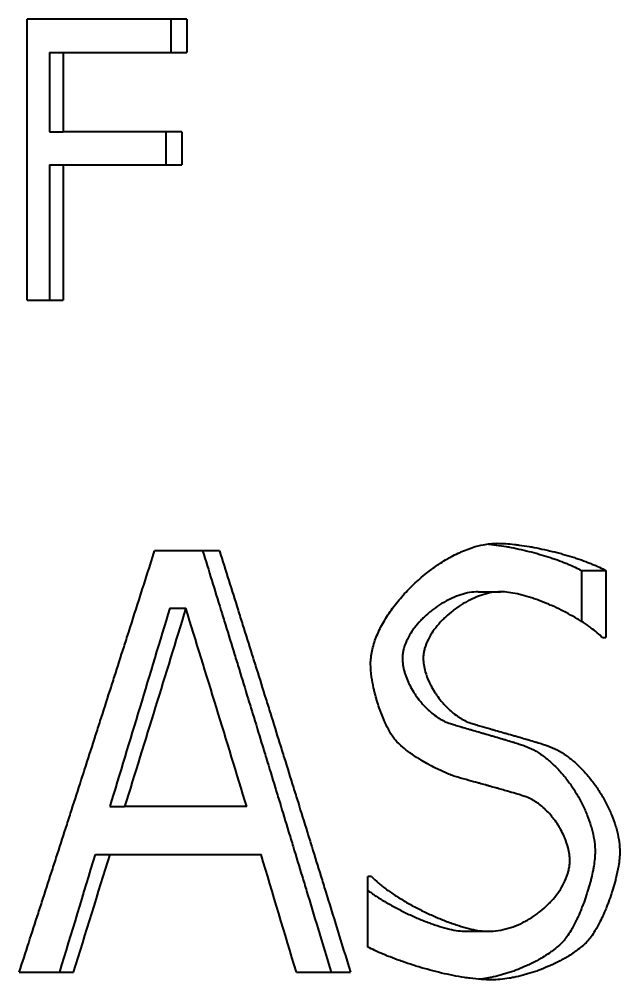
# Model space of a CAD drawing. Header units: millimetres. Extents: x 0 to 51860, y 0 to 5940.
# Drawn here: x 712.7 to 725.53, y 1716.95 to 1737.46 of the extents above; entities that cross this region are included whole.
import ezdxf

# ---------------------------------------------------------------- set-up
doc = ezdxf.new("R2010")
doc.units = ezdxf.units.MM
doc.header["$LTSCALE"] = 10
doc.layers.add('가시적인 것(ISO)', color=3, linetype='Continuous', lineweight=40)

msp = doc.modelspace()

# ---------------------------------------------------------------- linework, layer by layer
at = {"layer": '가시적인 것(ISO)'}
for p, q in [((716.2864, 1737.4635), (712.876, 1737.4635)), ((712.876, 1731.4635), (712.876, 1737.4635)), ((715.9422, 1737.4635), (715.9422, 1736.7536)), ((716.2864, 1737.4635), (716.2864, 1736.7536)), ((713.3491, 1736.7536), (713.3491, 1735.0616)), ((713.3491, 1736.7536), (713.6406, 1736.7536)), ((713.6406, 1736.7536), (713.6406, 1735.0616)), ((713.6406, 1736.7536), (716.2864, 1736.7536)), ((713.3491, 1735.0616), (713.6406, 1735.0616)), ((716.1767, 1735.0616), (713.6406, 1735.0616)), ((715.8347, 1735.0616), (715.8347, 1734.3517)), ((716.1767, 1735.0616), (716.1767, 1734.3517)), ((713.3491, 1734.3517), (713.3491, 1731.4635)), ((713.3491, 1734.3517), (713.6406, 1734.3517)), ((713.6406, 1734.3517), (713.6406, 1731.4635)), ((713.6406, 1734.3517), (716.1767, 1734.3517)), ((712.876, 1731.4635), (713.6406, 1731.4635)), ((716.9798, 1726.11), (715.5966, 1726.11)), ((724.7094, 1725.687), (724.7094, 1724.6051)), ((724.7094, 1725.687), (725.2316, 1725.687)), ((725.2316, 1725.687), (725.2316, 1724.2575)), ((722.5057, 1725.2348), (722.9831, 1725.2348)), ((715.919, 1724.8848), (716.2627, 1724.8848)), ((725.1569, 1724.2575), (725.2316, 1724.2575)), ((714.6373, 1720.6473), (714.955, 1720.6473)), ((717.564, 1720.6473), (714.955, 1720.6473)), ((714.3319, 1719.6262), (714.6434, 1719.6262)), ((714.6434, 1719.6262), (717.8686, 1719.6262)), ((720.1494, 1717.6497), (720.1494, 1719.1522)), ((720.2288, 1719.1522), (720.1494, 1719.1522)), ((722.2415, 1717.9852), (722.7135, 1717.9852)), ((712.7045, 1717.11), (713.8652, 1717.11)), ((718.6231, 1717.11), (719.7783, 1717.11))]:
    msp.add_line(p, q, dxfattribs=at)
for centre, major_axis, ratio, start_param, end_param in [((551.1512, 1718.3681), (-169.766, -508.3477), 0.2894628, 1.6647014, 1.6696283), ((554.092, 1718.3681), (-170.0564, -499.0879), 0.2889188, 1.666416, 1.6714334), ((516.2163, 1718.3681), (-174.8279, 497.4366), 0.3644437, 4.5824874, 4.5875048)]:
    msp.add_ellipse(centre, major_axis=major_axis, ratio=ratio, start_param=start_param, end_param=end_param, dxfattribs=at)
for points, knots in [([(720.209, 1723.6959), (720.209, 1723.7415), (720.2116, 1723.7878), (720.2169, 1723.8346), (720.2221, 1723.8814), (720.2299, 1723.9287), (720.2401, 1723.9764), (720.2605, 1724.0719), (720.2905, 1724.1689), (720.329, 1724.2665), (720.3483, 1724.3153), (720.3697, 1724.3642), (720.3931, 1724.4131), (720.4398, 1724.511), (720.4946, 1724.6088), (720.5561, 1724.7055), (720.5869, 1724.7539), (720.6193, 1724.802), (720.6534, 1724.8496), (720.7214, 1724.945), (720.7957, 1725.0387), (720.8752, 1725.1297), (720.9149, 1725.1752), (720.9559, 1725.22), (720.998, 1725.264), (721.0823, 1725.352), (721.1711, 1725.4368), (721.2633, 1725.5172), (721.3094, 1725.5574), (721.3564, 1725.5965), (721.4041, 1725.6344), (721.4756, 1725.6913), (721.5488, 1725.7454), (721.6231, 1725.7963), (721.6478, 1725.8133), (721.6727, 1725.8299), (721.6977, 1725.8461), (721.7477, 1725.8786), (721.7982, 1725.9096), (721.8489, 1725.939), (721.8743, 1725.9537), (721.8997, 1725.9679), (721.9253, 1725.9818), (721.9763, 1726.0095), (722.0275, 1726.0355), (722.0789, 1726.0597), (722.1045, 1726.0718), (722.1302, 1726.0834), (722.1559, 1726.0946), (722.2073, 1726.1169), (722.2588, 1726.1374), (722.3101, 1726.1558), (722.3358, 1726.165), (722.3614, 1726.1737), (722.387, 1726.1818), (722.4638, 1726.2063), (722.5402, 1726.2261), (722.6158, 1726.2407), (722.7166, 1726.2602), (722.8158, 1726.2705), (722.9126, 1726.2705)], [0, 0, 0, 0, 0.0416667, 0.0416667, 0.0416667, 0.0833333, 0.0833333, 0.0833333, 0.1666667, 0.1666667, 0.1666667, 0.2083333, 0.2083333, 0.2083333, 0.2916667, 0.2916667, 0.2916667, 0.3333333, 0.3333333, 0.3333333, 0.4166667, 0.4166667, 0.4166667, 0.4583333, 0.4583333, 0.4583333, 0.5416667, 0.5416667, 0.5416667, 0.5833333, 0.5833333, 0.5833333, 0.6458333, 0.6458333, 0.6458333, 0.6666667, 0.6666667, 0.6666667, 0.7083333, 0.7083333, 0.7083333, 0.7291667, 0.7291667, 0.7291667, 0.7708333, 0.7708333, 0.7708333, 0.7916667, 0.7916667, 0.7916667, 0.8333333, 0.8333333, 0.8333333, 0.8541667, 0.8541667, 0.8541667, 0.9166667, 0.9166667, 0.9166667, 1, 1, 1, 1]), ([(722.7105, 1726.2564), (722.7396, 1726.2536), (722.7692, 1726.2505), (722.8319, 1726.2432), (722.8652, 1726.239), (722.9662, 1726.2251), (723.0352, 1726.2143), (723.1404, 1726.1958), (723.1757, 1726.1893), (723.2821, 1726.1687), (723.3537, 1726.1537), (723.4612, 1726.1293), (723.4971, 1726.1209), (723.6043, 1726.0949), (723.6755, 1726.0765), (723.7809, 1726.0475), (723.8158, 1726.0376), (723.9194, 1726.0073), (723.9873, 1725.9863), (724.0861, 1725.9539), (724.1185, 1725.9429), (724.2142, 1725.9097), (724.2757, 1725.8869), (724.3636, 1725.8523), (724.3921, 1725.8407), (724.4754, 1725.8056), (724.5278, 1725.782), (724.6247, 1725.7345), (724.6693, 1725.7107), (724.7094, 1725.687)], [0.12844075, 0.12844075, 0.12844075, 0.12844075, 0.16666667, 0.16666667, 0.20833333, 0.20833333, 0.29166667, 0.29166667, 0.33333333, 0.33333333, 0.41666667, 0.41666667, 0.45833333, 0.45833333, 0.54166667, 0.54166667, 0.58333333, 0.58333333, 0.66666667, 0.66666667, 0.70833333, 0.70833333, 0.79166667, 0.79166667, 0.83333333, 0.83333333, 0.91666667, 0.91666667, 1, 1, 1, 1]), ([(722.9126, 1726.2705), (722.9682, 1726.2705), (723.0273, 1726.2684), (723.0892, 1726.2644), (723.1511, 1726.2605), (723.2158, 1726.2546), (723.2825, 1726.247), (723.3159, 1726.2432), (723.3499, 1726.239), (723.3842, 1726.2344), (723.4529, 1726.2251), (723.5234, 1726.2143), (723.5949, 1726.202), (723.6306, 1726.1958), (723.6667, 1726.1893), (723.7029, 1726.1824), (723.7752, 1726.1687), (723.8483, 1726.1537), (723.9214, 1726.1374), (723.958, 1726.1293), (723.9946, 1726.1209), (724.0311, 1726.1122), (724.104, 1726.0949), (724.1767, 1726.0765), (724.2483, 1726.0571), (724.2842, 1726.0475), (724.3198, 1726.0376), (724.355, 1726.0275), (724.4255, 1726.0073), (724.4947, 1725.9863), (724.5619, 1725.9647), (724.5955, 1725.9539), (724.6286, 1725.9429), (724.6612, 1725.9319), (724.7262, 1725.9097), (724.789, 1725.8869), (724.8488, 1725.8639), (724.8787, 1725.8523), (724.9078, 1725.8407), (724.9361, 1725.829), (724.9928, 1725.8056), (725.0462, 1725.782), (725.0956, 1725.7583), (725.1451, 1725.7345), (725.1906, 1725.7107), (725.2316, 1725.687)], [0, 0, 0, 0, 0.0833333, 0.0833333, 0.0833333, 0.1666667, 0.1666667, 0.1666667, 0.2083333, 0.2083333, 0.2083333, 0.2916667, 0.2916667, 0.2916667, 0.3333333, 0.3333333, 0.3333333, 0.4166667, 0.4166667, 0.4166667, 0.4583333, 0.4583333, 0.4583333, 0.5416667, 0.5416667, 0.5416667, 0.5833333, 0.5833333, 0.5833333, 0.6666667, 0.6666667, 0.6666667, 0.7083333, 0.7083333, 0.7083333, 0.7916667, 0.7916667, 0.7916667, 0.8333333, 0.8333333, 0.8333333, 0.9166667, 0.9166667, 0.9166667, 1, 1, 1, 1]), ([(712.7045, 1717.11), (712.7728, 1717.3206), (712.9093, 1717.7418), (713.0798, 1718.2682), (713.25, 1718.7947), (713.3861, 1719.2158), (713.556, 1719.7423), (713.6919, 1720.1634), (713.8615, 1720.6899), (713.997, 1721.111), (714.1663, 1721.6375), (714.3016, 1722.0586), (714.4706, 1722.5851), (714.6056, 1723.0062), (714.7742, 1723.5327), (714.9089, 1723.9538), (715.0939, 1724.5327), (715.3121, 1725.2163), (715.4963, 1725.7947), (715.5966, 1726.11)], [0, 0, 0, 0, 0.06666667, 0.13333333, 0.16666667, 0.23333333, 0.26666667, 0.33333333, 0.36666667, 0.43333333, 0.46666667, 0.53333333, 0.56666667, 0.63333333, 0.66666667, 0.73333333, 0.76666667, 0.84992169, 0.94976506, 0.94976506, 0.94976506, 0.94976506]), ([(716.6218, 1726.11), (716.6868, 1725.8995), (716.8166, 1725.4783), (716.9786, 1724.9519), (717.1404, 1724.4254), (717.2697, 1724.0043), (717.4311, 1723.4778), (717.5601, 1723.0567), (717.7211, 1722.5302), (717.8497, 1722.109), (718.0103, 1721.5826), (718.1386, 1721.1614), (718.2987, 1720.635), (718.4266, 1720.2138), (718.5864, 1719.6874), (718.7139, 1719.2662), (718.8891, 1718.6874), (719.0003, 1718.3191), (719.1748, 1717.7408), (719.2698, 1717.4254), (719.3646, 1717.11)], [0, 0, 0, 0, 0.06666667, 0.13333333, 0.16666667, 0.23333333, 0.26666667, 0.33333333, 0.36666667, 0.43333333, 0.46666667, 0.53333333, 0.56666667, 0.63333333, 0.66666667, 0.73333333, 0.76666667, 0.84992169, 0.84992169, 0.94976506, 0.94976506, 0.94976506, 0.94976506]), ([(716.9798, 1726.11), (717.0461, 1725.8995), (717.1785, 1725.4783), (717.3438, 1724.9519), (717.5089, 1724.4254), (717.6409, 1724.0043), (717.8055, 1723.4778), (717.9371, 1723.0567), (718.1014, 1722.5302), (718.2326, 1722.109), (718.3964, 1721.5826), (718.5273, 1721.1614), (718.6907, 1720.635), (718.8212, 1720.2138), (718.9842, 1719.6874), (719.1144, 1719.2662), (719.293, 1718.6874), (719.5037, 1718.0038), (719.6815, 1717.4254), (719.7783, 1717.11)], [0, 0, 0, 0, 0.06666667, 0.13333333, 0.16666667, 0.23333333, 0.26666667, 0.33333333, 0.36666667, 0.43333333, 0.46666667, 0.53333333, 0.56666667, 0.63333333, 0.66666667, 0.73333333, 0.76666667, 0.84992169, 0.94976506, 0.94976506, 0.94976506, 0.94976506]), ([(722.5057, 1725.2348), (722.4461, 1725.2348), (722.3851, 1725.2294), (722.3236, 1725.2191), (722.262, 1725.2088), (722.1998, 1725.1936), (722.1376, 1725.1741), (722.1065, 1725.1643), (722.0754, 1725.1535), (722.0443, 1725.1416), (721.9822, 1725.1179), (721.9204, 1725.09), (721.8595, 1725.0587), (721.829, 1725.043), (721.7988, 1725.0264), (721.7689, 1725.009), (721.709, 1724.9742), (721.6504, 1724.9362), (721.5936, 1724.8954), (721.5652, 1724.875), (721.5372, 1724.8539), (721.5098, 1724.8322), (721.455, 1724.7888), (721.4023, 1724.7429), (721.3525, 1724.6951), (721.3275, 1724.6712), (721.3033, 1724.6469), (721.2798, 1724.622), (721.2329, 1724.5724), (721.1891, 1724.5212), (721.149, 1724.4688), (721.129, 1724.4426), (721.1099, 1724.4161), (721.0918, 1724.3894), (721.0556, 1724.336), (721.0235, 1724.2817), (720.9961, 1724.2271), (720.9824, 1724.1998), (720.9698, 1724.1724), (720.9585, 1724.1451), (720.9416, 1724.104), (720.9275, 1724.0628), (720.9165, 1724.0219), (720.9128, 1724.0083), (720.9095, 1723.9947), (720.9065, 1723.9811), (720.9005, 1723.9539), (720.896, 1723.9268), (720.8929, 1723.8999), (720.8899, 1723.8731), (720.8883, 1723.8464), (720.8883, 1723.8199)], [0, 0, 0, 0, 0.0833333, 0.0833333, 0.0833333, 0.1666667, 0.1666667, 0.1666667, 0.2083333, 0.2083333, 0.2083333, 0.2916667, 0.2916667, 0.2916667, 0.3333333, 0.3333333, 0.3333333, 0.4166667, 0.4166667, 0.4166667, 0.4583333, 0.4583333, 0.4583333, 0.5416667, 0.5416667, 0.5416667, 0.5833333, 0.5833333, 0.5833333, 0.6666667, 0.6666667, 0.6666667, 0.7083333, 0.7083333, 0.7083333, 0.7916667, 0.7916667, 0.7916667, 0.8333333, 0.8333333, 0.8333333, 0.8958333, 0.8958333, 0.8958333, 0.9166667, 0.9166667, 0.9166667, 0.9583333, 0.9583333, 0.9583333, 1, 1, 1, 1]), ([(722.9831, 1725.2348), (722.9222, 1725.2348), (722.8601, 1725.2294), (722.7973, 1725.2191), (722.7345, 1725.2088), (722.671, 1725.1936), (722.6075, 1725.1741), (722.5758, 1725.1643), (722.544, 1725.1535), (722.5124, 1725.1416), (722.449, 1725.1179), (722.3859, 1725.09), (722.3238, 1725.0587), (722.2927, 1725.043), (722.2619, 1725.0264), (722.2313, 1725.009), (722.1702, 1724.9742), (722.1104, 1724.9362), (722.0524, 1724.8954), (722.0235, 1724.875), (721.995, 1724.8539), (721.967, 1724.8322), (721.9111, 1724.7888), (721.8573, 1724.7429), (721.8065, 1724.6951), (721.781, 1724.6712), (721.7563, 1724.6469), (721.7324, 1724.622), (721.6845, 1724.5724), (721.6398, 1724.5212), (721.5989, 1724.4688), (721.5784, 1724.4426), (721.5589, 1724.4161), (721.5405, 1724.3894), (721.5036, 1724.336), (721.4708, 1724.2817), (721.4428, 1724.2271), (721.4078, 1724.1589), (721.3804, 1724.0901), (721.3616, 1724.0219), (721.3579, 1724.0083), (721.3545, 1723.9947), (721.3514, 1723.9811), (721.3453, 1723.9539), (721.3407, 1723.9268), (721.3376, 1723.8999), (721.3345, 1723.8731), (721.3329, 1723.8464), (721.3329, 1723.8199)], [0, 0, 0, 0, 0.0833333, 0.0833333, 0.0833333, 0.1666667, 0.1666667, 0.1666667, 0.2083333, 0.2083333, 0.2083333, 0.2916667, 0.2916667, 0.2916667, 0.3333333, 0.3333333, 0.3333333, 0.4166667, 0.4166667, 0.4166667, 0.4583333, 0.4583333, 0.4583333, 0.5416667, 0.5416667, 0.5416667, 0.5833333, 0.5833333, 0.5833333, 0.6666667, 0.6666667, 0.6666667, 0.7083333, 0.7083333, 0.7083333, 0.7916667, 0.7916667, 0.7916667, 0.8958333, 0.8958333, 0.8958333, 0.9166667, 0.9166667, 0.9166667, 0.9583333, 0.9583333, 0.9583333, 1, 1, 1, 1]), ([(725.1569, 1724.2575), (725.1263, 1724.2903), (725.0902, 1724.3245), (725.0495, 1724.3595), (725.0087, 1724.3945), (724.9633, 1724.4304), (724.9139, 1724.4667), (724.8892, 1724.4848), (724.8635, 1724.5031), (724.8369, 1724.5214), (724.7837, 1724.558), (724.7269, 1724.5948), (724.6672, 1724.6314), (724.6374, 1724.6496), (724.6068, 1724.6678), (724.5756, 1724.6859), (724.5133, 1724.7221), (724.4484, 1724.7579), (724.3818, 1724.7927), (724.3484, 1724.8101), (724.3147, 1724.8272), (724.2806, 1724.8441), (724.2123, 1724.8779), (724.1427, 1724.9105), (724.0725, 1724.9416), (724.0373, 1724.9571), (724.0021, 1724.9722), (723.9667, 1724.9869), (723.896, 1725.0162), (723.825, 1725.0437), (723.7546, 1725.069), (723.7194, 1725.0816), (723.6842, 1725.0937), (723.6494, 1725.1051), (723.5796, 1725.128), (723.5107, 1725.1484), (723.4435, 1725.1659), (723.4099, 1725.1746), (723.3768, 1725.1826), (723.3441, 1725.1898), (723.2788, 1725.2042), (723.2155, 1725.2155), (723.1551, 1725.2231), (723.0946, 1725.2308), (723.0371, 1725.2348), (722.9831, 1725.2348)], [0, 0, 0, 0, 0.0833333, 0.0833333, 0.0833333, 0.1666667, 0.1666667, 0.1666667, 0.2083333, 0.2083333, 0.2083333, 0.2916667, 0.2916667, 0.2916667, 0.3333333, 0.3333333, 0.3333333, 0.4166667, 0.4166667, 0.4166667, 0.4583333, 0.4583333, 0.4583333, 0.5416667, 0.5416667, 0.5416667, 0.5833333, 0.5833333, 0.5833333, 0.6666667, 0.6666667, 0.6666667, 0.7083333, 0.7083333, 0.7083333, 0.7916667, 0.7916667, 0.7916667, 0.8333333, 0.8333333, 0.8333333, 0.9166667, 0.9166667, 0.9166667, 1, 1, 1, 1]), ([(715.919, 1724.8848), (715.7064, 1724.1785), (715.4933, 1723.4723), (715.066, 1722.0598), (714.8519, 1721.3536), (714.6373, 1720.6473)], [-0.44497951, -0.44497951, -0.44497951, -0.44497951, -0.22248976, -0.22248976, 0, 0, 0, 0]), ([(716.2627, 1724.8848), (716.0458, 1724.1785), (715.8284, 1723.4723), (715.3924, 1722.0598), (715.1739, 1721.3536), (714.955, 1720.6473)], [-0.44582862, -0.44582862, -0.44582862, -0.44582862, -0.22291431, -0.22291431, 0, 0, 0, 0]), ([(717.564, 1720.6473), (717.3483, 1721.3536), (717.132, 1722.0598), (716.6982, 1723.4723), (716.4807, 1724.1785), (716.2627, 1724.8848)], [-0.44605587, -0.44605587, -0.44605587, -0.44605587, -0.22302794, -0.22302794, 0, 0, 0, 0]), ([(720.8883, 1723.8199), (720.8883, 1723.7725), (720.892, 1723.7244), (720.899, 1723.6758), (720.9061, 1723.6272), (720.9165, 1723.5783), (720.93, 1723.5293), (720.9367, 1723.5048), (720.9442, 1723.4803), (720.9524, 1723.4559), (720.9688, 1723.407), (720.9881, 1723.3582), (721.0099, 1723.31), (721.0208, 1723.2859), (721.0323, 1723.2619), (721.0444, 1723.2381), (721.0687, 1723.1905), (721.0954, 1723.1436), (721.124, 1723.0977), (721.1384, 1723.0748), (721.1532, 1723.0522), (721.1685, 1723.0299), (721.1992, 1722.9852), (721.2317, 1722.9418), (721.2657, 1722.9), (721.2828, 1722.8792), (721.3002, 1722.8587), (721.3179, 1722.8387), (721.3535, 1722.7986), (721.3903, 1722.7604), (721.4283, 1722.7243), (721.4473, 1722.7063), (721.4665, 1722.6888), (721.486, 1722.6719), (721.5249, 1722.6381), (721.5647, 1722.6067), (721.605, 1722.578), (721.6252, 1722.5636), (721.6455, 1722.5499), (721.6659, 1722.537), (721.7068, 1722.5111), (721.748, 1722.4882), (721.7893, 1722.4685), (721.8306, 1722.4488), (721.872, 1722.4324), (721.9131, 1722.4196)], [0, 0, 0, 0, 0.0833333, 0.0833333, 0.0833333, 0.1666667, 0.1666667, 0.1666667, 0.2083333, 0.2083333, 0.2083333, 0.2916667, 0.2916667, 0.2916667, 0.3333333, 0.3333333, 0.3333333, 0.4166667, 0.4166667, 0.4166667, 0.4583333, 0.4583333, 0.4583333, 0.5416667, 0.5416667, 0.5416667, 0.5833333, 0.5833333, 0.5833333, 0.6666667, 0.6666667, 0.6666667, 0.7083333, 0.7083333, 0.7083333, 0.7916667, 0.7916667, 0.7916667, 0.8333333, 0.8333333, 0.8333333, 0.9166667, 0.9166667, 0.9166667, 1, 1, 1, 1]), ([(721.3329, 1723.8199), (721.3329, 1723.7725), (721.3366, 1723.7244), (721.3438, 1723.6758), (721.351, 1723.6272), (721.3617, 1723.5783), (721.3754, 1723.5293), (721.396, 1723.4558), (721.4235, 1723.3823), (721.4569, 1723.31), (721.468, 1723.2859), (721.4798, 1723.2619), (721.4922, 1723.2381), (721.5169, 1723.1905), (721.5441, 1723.1436), (721.5734, 1723.0977), (721.588, 1723.0748), (721.6032, 1723.0522), (721.6188, 1723.0299), (721.65, 1722.9852), (721.6832, 1722.9418), (721.718, 1722.9), (721.7353, 1722.8792), (721.7531, 1722.8587), (721.7712, 1722.8387), (721.8075, 1722.7986), (721.8451, 1722.7604), (721.8838, 1722.7243), (721.9032, 1722.7063), (721.9228, 1722.6888), (721.9426, 1722.6719), (721.9824, 1722.6381), (722.023, 1722.6067), (722.0641, 1722.578), (722.0847, 1722.5636), (722.1055, 1722.5499), (722.1263, 1722.537), (722.168, 1722.5111), (722.21, 1722.4882), (722.2522, 1722.4685), (722.2943, 1722.4488), (722.3365, 1722.4324), (722.3785, 1722.4196)], [0, 0, 0, 0, 0.0833333, 0.0833333, 0.0833333, 0.1666667, 0.1666667, 0.1666667, 0.2916667, 0.2916667, 0.2916667, 0.3333333, 0.3333333, 0.3333333, 0.4166667, 0.4166667, 0.4166667, 0.4583333, 0.4583333, 0.4583333, 0.5416667, 0.5416667, 0.5416667, 0.5833333, 0.5833333, 0.5833333, 0.6666667, 0.6666667, 0.6666667, 0.7083333, 0.7083333, 0.7083333, 0.7916667, 0.7916667, 0.7916667, 0.8333333, 0.8333333, 0.8333333, 0.9166667, 0.9166667, 0.9166667, 1, 1, 1, 1]), ([(720.7364, 1722.0695), (720.7156, 1722.0944), (720.6946, 1722.1229), (720.6736, 1722.1543), (720.6525, 1722.1858), (720.6315, 1722.2203), (720.6106, 1722.2574), (720.5793, 1722.313), (720.5484, 1722.3745), (720.5183, 1722.4402), (720.5083, 1722.4622), (720.4985, 1722.4846), (720.4887, 1722.5074), (720.4692, 1722.553), (720.4501, 1722.6004), (720.4318, 1722.649), (720.4226, 1722.6732), (720.4136, 1722.6978), (720.4048, 1722.7227), (720.3872, 1722.7724), (720.3704, 1722.8231), (720.3546, 1722.8744), (720.3466, 1722.9), (720.3389, 1722.9258), (720.3315, 1722.9516), (720.3166, 1723.0034), (720.3028, 1723.0554), (720.2902, 1723.1073), (720.2839, 1723.1333), (720.2779, 1723.1592), (720.2723, 1723.1851), (720.2553, 1723.2626), (720.2412, 1723.3394), (720.2307, 1723.4139), (720.2167, 1723.5132), (720.209, 1723.6084), (720.209, 1723.6959)], [0, 0, 0, 0, 0.0833333, 0.0833333, 0.0833333, 0.1666667, 0.1666667, 0.1666667, 0.2916667, 0.2916667, 0.2916667, 0.3333333, 0.3333333, 0.3333333, 0.4166667, 0.4166667, 0.4166667, 0.4583333, 0.4583333, 0.4583333, 0.5416667, 0.5416667, 0.5416667, 0.5833333, 0.5833333, 0.5833333, 0.6666667, 0.6666667, 0.6666667, 0.7083333, 0.7083333, 0.7083333, 0.8333333, 0.8333333, 0.8333333, 1, 1, 1, 1]), ([(721.9131, 1722.4196), (721.9405, 1722.4111), (721.9723, 1722.4015), (722.043, 1722.3804), (722.0819, 1722.3689), (722.1446, 1722.3505), (722.1662, 1722.3442), (722.2329, 1722.3248), (722.2798, 1722.3112), (722.3527, 1722.29), (722.3775, 1722.2829), (722.4528, 1722.2611), (722.5044, 1722.2462), (722.5826, 1722.2235), (722.6089, 1722.2159), (722.6879, 1722.193), (722.7408, 1722.1776), (722.8194, 1722.1546), (722.8456, 1722.147), (722.9233, 1722.1242), (722.9743, 1722.1091), (723.0484, 1722.087), (723.0728, 1722.0797), (723.1444, 1722.0582), (723.1903, 1722.0443), (723.2551, 1722.0244), (723.2761, 1722.0179), (723.3368, 1721.9989), (723.3743, 1721.987), (723.442, 1721.9648), (723.4722, 1721.9547), (723.4981, 1721.9455)], [0, 0, 0, 0, 0.0833333, 0.0833333, 0.1666667, 0.1666667, 0.2083333, 0.2083333, 0.2916667, 0.2916667, 0.3333333, 0.3333333, 0.4166667, 0.4166667, 0.4583333, 0.4583333, 0.5416667, 0.5416667, 0.5833333, 0.5833333, 0.6666667, 0.6666667, 0.7083333, 0.7083333, 0.7916667, 0.7916667, 0.8333333, 0.8333333, 0.9166667, 0.9166667, 1, 1, 1, 1]), ([(722.3785, 1722.4196), (722.4065, 1722.4111), (722.4389, 1722.4015), (722.4749, 1722.3909), (722.511, 1722.3804), (722.5507, 1722.3689), (722.5933, 1722.3566), (722.6573, 1722.3383), (722.7278, 1722.3182), (722.8022, 1722.2971), (722.827, 1722.29), (722.8523, 1722.2829), (722.8779, 1722.2756), (722.9291, 1722.2611), (722.9817, 1722.2462), (723.035, 1722.2311), (723.0616, 1722.2235), (723.0884, 1722.2159), (723.1152, 1722.2083), (723.169, 1722.193), (723.2229, 1722.1776), (723.2764, 1722.1623), (723.3032, 1722.1546), (723.3298, 1722.147), (723.3563, 1722.1394), (723.4091, 1722.1242), (723.4612, 1722.1091), (723.5116, 1722.0944), (723.5369, 1722.087), (723.5617, 1722.0797), (723.586, 1722.0726), (723.6348, 1722.0582), (723.6815, 1722.0443), (723.7257, 1722.031), (723.7477, 1722.0244), (723.7691, 1722.0179), (723.7898, 1722.0115), (723.8311, 1721.9989), (723.8693, 1721.987), (723.9039, 1721.9759), (723.9384, 1721.9648), (723.9692, 1721.9547), (723.9956, 1721.9455)], [0, 0, 0, 0, 0.0833333, 0.0833333, 0.0833333, 0.1666667, 0.1666667, 0.1666667, 0.2916667, 0.2916667, 0.2916667, 0.3333333, 0.3333333, 0.3333333, 0.4166667, 0.4166667, 0.4166667, 0.4583333, 0.4583333, 0.4583333, 0.5416667, 0.5416667, 0.5416667, 0.5833333, 0.5833333, 0.5833333, 0.6666667, 0.6666667, 0.6666667, 0.7083333, 0.7083333, 0.7083333, 0.7916667, 0.7916667, 0.7916667, 0.8333333, 0.8333333, 0.8333333, 0.9166667, 0.9166667, 0.9166667, 1, 1, 1, 1]), ([(722.0681, 1721.2745), (722.0335, 1721.2849), (721.9973, 1721.2969), (721.9597, 1721.3105), (721.9221, 1721.3241), (721.8833, 1721.3392), (721.8434, 1721.3557), (721.7837, 1721.3804), (721.7218, 1721.4082), (721.659, 1721.4384), (721.6381, 1721.4484), (721.6171, 1721.4587), (721.596, 1721.4693), (721.5538, 1721.4904), (721.5115, 1721.5126), (721.4692, 1721.5355), (721.4481, 1721.5469), (721.4271, 1721.5586), (721.4061, 1721.5704), (721.3641, 1721.5941), (721.3225, 1721.6184), (721.2817, 1721.6433), (721.2612, 1721.6557), (721.241, 1721.6683), (721.221, 1721.681), (721.1809, 1721.7063), (721.1418, 1721.7321), (721.1039, 1721.7581), (721.085, 1721.7711), (721.0664, 1721.7841), (721.0482, 1721.7972), (720.9935, 1721.8365), (720.9422, 1721.8761), (720.8955, 1721.9154), (720.8332, 1721.9678), (720.7792, 1722.0197), (720.7364, 1722.0695)], [0, 0, 0, 0, 0.0833333, 0.0833333, 0.0833333, 0.1666667, 0.1666667, 0.1666667, 0.2916667, 0.2916667, 0.2916667, 0.3333333, 0.3333333, 0.3333333, 0.4166667, 0.4166667, 0.4166667, 0.4583333, 0.4583333, 0.4583333, 0.5416667, 0.5416667, 0.5416667, 0.5833333, 0.5833333, 0.5833333, 0.6666667, 0.6666667, 0.6666667, 0.7083333, 0.7083333, 0.7083333, 0.8333333, 0.8333333, 0.8333333, 1, 1, 1, 1]), ([(723.4981, 1721.9455), (723.5637, 1721.9218), (723.6288, 1721.8922), (723.6931, 1721.8572), (723.7574, 1721.8222), (723.8209, 1721.7819), (723.883, 1721.737), (723.9141, 1721.7145), (723.9449, 1721.6909), (723.9753, 1721.6663), (724.0362, 1721.6169), (724.0956, 1721.5632), (724.1532, 1721.506), (724.182, 1721.4773), (724.2103, 1721.4478), (724.2382, 1721.4174), (724.2939, 1721.3567), (724.3476, 1721.2927), (724.3989, 1721.2262), (724.4246, 1721.1929), (724.4496, 1721.1589), (724.4741, 1721.1244), (724.5229, 1721.0554), (724.5692, 1720.9841), (724.6126, 1720.9113), (724.6343, 1720.8748), (724.6553, 1720.838), (724.6755, 1720.8008), (724.7158, 1720.7266), (724.7531, 1720.651), (724.7868, 1720.5749), (724.8037, 1720.5369), (724.8198, 1720.4987), (724.8349, 1720.4604), (724.8651, 1720.3839), (724.8916, 1720.3072), (724.9141, 1720.2308), (724.9254, 1720.1927), (724.9356, 1720.1546), (724.9448, 1720.1168), (724.9632, 1720.0411), (724.9773, 1719.9662), (724.9869, 1719.8927), (724.9965, 1719.8192), (725.0014, 1719.7472), (725.0014, 1719.6773)], [0, 0, 0, 0, 0.0833333, 0.0833333, 0.0833333, 0.1666667, 0.1666667, 0.1666667, 0.2083333, 0.2083333, 0.2083333, 0.2916667, 0.2916667, 0.2916667, 0.3333333, 0.3333333, 0.3333333, 0.4166667, 0.4166667, 0.4166667, 0.4583333, 0.4583333, 0.4583333, 0.5416667, 0.5416667, 0.5416667, 0.5833333, 0.5833333, 0.5833333, 0.6666667, 0.6666667, 0.6666667, 0.7083333, 0.7083333, 0.7083333, 0.7916667, 0.7916667, 0.7916667, 0.8333333, 0.8333333, 0.8333333, 0.9166667, 0.9166667, 0.9166667, 1, 1, 1, 1]), ([(723.9956, 1721.9455), (724.0626, 1721.9218), (724.129, 1721.8922), (724.1946, 1721.8572), (724.2602, 1721.8222), (724.3249, 1721.7819), (724.3884, 1721.737), (724.4201, 1721.7145), (724.4515, 1721.6909), (724.4825, 1721.6663), (724.5446, 1721.6169), (724.6052, 1721.5632), (724.664, 1721.506), (724.6934, 1721.4773), (724.7223, 1721.4478), (724.7507, 1721.4174), (724.8076, 1721.3567), (724.8623, 1721.2927), (724.9147, 1721.2262), (724.9409, 1721.1929), (724.9665, 1721.1589), (724.9914, 1721.1244), (725.0413, 1721.0554), (725.0885, 1720.9841), (725.1328, 1720.9113), (725.1549, 1720.8748), (725.1763, 1720.838), (725.1969, 1720.8008), (725.2381, 1720.7266), (725.2761, 1720.651), (725.3105, 1720.5749), (725.3278, 1720.5369), (725.3441, 1720.4987), (725.3595, 1720.4604), (725.3903, 1720.3839), (725.4174, 1720.3072), (725.4404, 1720.2308), (725.4519, 1720.1927), (725.4623, 1720.1546), (725.4717, 1720.1168), (725.4904, 1720.0411), (725.5049, 1719.9662), (725.5147, 1719.8927), (725.5244, 1719.8192), (725.5295, 1719.7472), (725.5295, 1719.6773)], [0, 0, 0, 0, 0.0833333, 0.0833333, 0.0833333, 0.1666667, 0.1666667, 0.1666667, 0.2083333, 0.2083333, 0.2083333, 0.2916667, 0.2916667, 0.2916667, 0.3333333, 0.3333333, 0.3333333, 0.4166667, 0.4166667, 0.4166667, 0.4583333, 0.4583333, 0.4583333, 0.5416667, 0.5416667, 0.5416667, 0.5833333, 0.5833333, 0.5833333, 0.6666667, 0.6666667, 0.6666667, 0.7083333, 0.7083333, 0.7083333, 0.7916667, 0.7916667, 0.7916667, 0.8333333, 0.8333333, 0.8333333, 0.9166667, 0.9166667, 0.9166667, 1, 1, 1, 1]), ([(723.5005, 1720.8661), (723.4703, 1720.8758), (723.4064, 1720.8959), (723.3366, 1720.917), (723.2463, 1720.9439), (723.1892, 1720.9606), (723.1105, 1720.9832), (723.0507, 1721.0004), (722.9686, 1721.0236), (722.8638, 1721.053), (722.7786, 1721.0767), (722.6713, 1721.1065), (722.585, 1721.1303), (722.4562, 1721.1659), (722.2863, 1721.213), (722.1447, 1721.2527), (722.0681, 1721.2745)], [0, 0, 0, 0, 0.0833333, 0.1666667, 0.1666667, 0.2916667, 0.2916667, 0.3333333, 0.4166667, 0.4583333, 0.5416667, 0.5833333, 0.6666667, 0.7083333, 0.8333333, 1, 1, 1, 1]), ([(724.4623, 1719.4877), (724.4623, 1719.5326), (724.4591, 1719.5785), (724.453, 1719.625), (724.4469, 1719.6714), (724.4378, 1719.7184), (724.426, 1719.7655), (724.4083, 1719.8363), (724.3846, 1719.9074), (724.3556, 1719.9777), (724.3459, 1720.0011), (724.3356, 1720.0244), (724.3248, 1720.0476), (724.3032, 1720.094), (724.2793, 1720.1399), (724.2535, 1720.1848), (724.2405, 1720.2072), (724.2271, 1720.2295), (724.2132, 1720.2514), (724.1854, 1720.2953), (724.1558, 1720.3381), (724.1245, 1720.3794), (724.1089, 1720.4001), (724.0928, 1720.4204), (724.0764, 1720.4402), (724.0436, 1720.48), (724.0092, 1720.5181), (723.9736, 1720.5541), (723.9558, 1720.5722), (723.9376, 1720.5897), (723.9192, 1720.6067), (723.8824, 1720.6406), (723.8444, 1720.6723), (723.8055, 1720.7015), (723.786, 1720.7161), (723.7664, 1720.73), (723.7465, 1720.7432), (723.7068, 1720.7697), (723.6662, 1720.7935), (723.6252, 1720.8141), (723.5841, 1720.8347), (723.5425, 1720.8521), (723.5005, 1720.8661)], [0, 0, 0, 0, 0.0833333, 0.0833333, 0.0833333, 0.1666667, 0.1666667, 0.1666667, 0.2916667, 0.2916667, 0.2916667, 0.3333333, 0.3333333, 0.3333333, 0.4166667, 0.4166667, 0.4166667, 0.4583333, 0.4583333, 0.4583333, 0.5416667, 0.5416667, 0.5416667, 0.5833333, 0.5833333, 0.5833333, 0.6666667, 0.6666667, 0.6666667, 0.7083333, 0.7083333, 0.7083333, 0.7916667, 0.7916667, 0.7916667, 0.8333333, 0.8333333, 0.8333333, 0.9166667, 0.9166667, 0.9166667, 1, 1, 1, 1]), ([(722.7135, 1717.9852), (722.7864, 1717.9852), (722.8593, 1717.991), (722.9317, 1718.0019), (723.0041, 1718.0127), (723.076, 1718.0288), (723.147, 1718.0494), (723.1824, 1718.0598), (723.2176, 1718.0712), (723.2525, 1718.0838), (723.3223, 1718.1089), (723.3908, 1718.1383), (723.4575, 1718.1715), (723.4909, 1718.1881), (723.5238, 1718.2056), (723.5562, 1718.224), (723.621, 1718.2608), (723.6837, 1718.3011), (723.744, 1718.3443), (723.7741, 1718.3659), (723.8035, 1718.3882), (723.8323, 1718.4112), (723.8899, 1718.4572), (723.9446, 1718.5058), (723.9961, 1718.5565), (724.0218, 1718.5818), (724.0467, 1718.6077), (724.0707, 1718.634), (724.1187, 1718.6866), (724.1632, 1718.741), (724.2036, 1718.7967), (724.2238, 1718.8245), (724.243, 1718.8526), (724.2612, 1718.881), (724.2974, 1718.9378), (724.3294, 1718.9954), (724.3565, 1719.0535), (724.3905, 1719.1261), (724.4169, 1719.1993), (724.4349, 1719.2721), (724.4385, 1719.2866), (724.4417, 1719.3011), (724.4446, 1719.3156), (724.4504, 1719.3446), (724.4549, 1719.3735), (724.4578, 1719.4022), (724.4608, 1719.4309), (724.4623, 1719.4594), (724.4623, 1719.4877)], [0, 0, 0, 0, 0.0833333, 0.0833333, 0.0833333, 0.1666667, 0.1666667, 0.1666667, 0.2083333, 0.2083333, 0.2083333, 0.2916667, 0.2916667, 0.2916667, 0.3333333, 0.3333333, 0.3333333, 0.4166667, 0.4166667, 0.4166667, 0.4583333, 0.4583333, 0.4583333, 0.5416667, 0.5416667, 0.5416667, 0.5833333, 0.5833333, 0.5833333, 0.6666667, 0.6666667, 0.6666667, 0.7083333, 0.7083333, 0.7083333, 0.7916667, 0.7916667, 0.7916667, 0.8958333, 0.8958333, 0.8958333, 0.9166667, 0.9166667, 0.9166667, 0.9583333, 0.9583333, 0.9583333, 1, 1, 1, 1]), ([(725.0014, 1719.6773), (725.0014, 1719.6329), (724.999, 1719.5852), (724.9942, 1719.5347), (724.9895, 1719.4842), (724.9825, 1719.431), (724.9734, 1719.3757), (724.9689, 1719.3481), (724.9639, 1719.3199), (724.9584, 1719.2913), (724.9474, 1719.2342), (724.9344, 1719.1753), (724.9198, 1719.1153), (724.9125, 1719.0853), (724.9047, 1719.0551), (724.8966, 1719.0247), (724.8803, 1718.9638), (724.8625, 1718.9023), (724.8433, 1718.8406), (724.8337, 1718.8098), (724.8237, 1718.779), (724.8135, 1718.7482), (724.793, 1718.6867), (724.7712, 1718.6255), (724.7484, 1718.5651), (724.737, 1718.535), (724.7254, 1718.5051), (724.7135, 1718.4755), (724.6898, 1718.4163), (724.6652, 1718.3584), (724.6399, 1718.3024), (724.6272, 1718.2744), (724.6144, 1718.2469), (724.6014, 1718.2199), (724.5625, 1718.1391), (724.5223, 1718.0634), (724.4817, 1717.9951), (724.4274, 1717.904), (724.3723, 1717.826), (724.3182, 1717.7664)], [0, 0, 0, 0, 0.0833333, 0.0833333, 0.0833333, 0.1666667, 0.1666667, 0.1666667, 0.2083333, 0.2083333, 0.2083333, 0.2916667, 0.2916667, 0.2916667, 0.3333333, 0.3333333, 0.3333333, 0.4166667, 0.4166667, 0.4166667, 0.4583333, 0.4583333, 0.4583333, 0.5416667, 0.5416667, 0.5416667, 0.5833333, 0.5833333, 0.5833333, 0.6666667, 0.6666667, 0.6666667, 0.7083333, 0.7083333, 0.7083333, 0.8333333, 0.8333333, 0.8333333, 1, 1, 1, 1]), ([(725.5295, 1719.6773), (725.5295, 1719.6329), (725.5244, 1719.5374), (725.5101, 1719.431), (725.4871, 1719.2928), (725.4686, 1719.2052), (725.4387, 1719.0853), (725.415, 1718.9946), (725.3786, 1718.8715), (725.3279, 1718.7173), (725.2835, 1718.5948), (725.2241, 1718.4452), (725.1738, 1718.3294), (725.0953, 1718.1644), (724.986, 1717.9625), (724.8876, 1717.826), (724.8323, 1717.7664)], [0, 0, 0, 0, 0.0833333, 0.1666667, 0.1666667, 0.2916667, 0.2916667, 0.3333333, 0.4166667, 0.4583333, 0.5416667, 0.5833333, 0.6666667, 0.7083333, 0.8333333, 1, 1, 1, 1]), ([(720.2288, 1719.1522), (720.2734, 1719.106), (720.3237, 1719.0594), (720.3787, 1719.0128), (720.4337, 1718.9662), (720.4935, 1718.9195), (720.5571, 1718.8733), (720.5889, 1718.8501), (720.6216, 1718.8271), (720.6552, 1718.8042), (720.7224, 1718.7584), (720.793, 1718.7132), (720.866, 1718.6689), (720.9025, 1718.6468), (720.9396, 1718.6249), (720.9772, 1718.6033), (721.0525, 1718.5601), (721.1297, 1718.518), (721.208, 1718.4775), (721.2472, 1718.4572), (721.2867, 1718.4373), (721.3263, 1718.4179), (721.4055, 1718.379), (721.4854, 1718.3418), (721.565, 1718.3067), (721.6049, 1718.2892), (721.6446, 1718.2722), (721.6842, 1718.2558), (721.7634, 1718.223), (721.8419, 1718.1924), (721.9189, 1718.1646), (721.9574, 1718.1507), (721.9955, 1718.1375), (722.0331, 1718.1249), (722.1083, 1718.0999), (722.1816, 1718.0778), (722.252, 1718.0589), (722.2872, 1718.0495), (722.3217, 1718.0409), (722.3554, 1718.0332), (722.4227, 1718.0177), (722.4868, 1718.0057), (722.5468, 1717.9976), (722.6067, 1717.9895), (722.6626, 1717.9852), (722.7135, 1717.9852)], [0, 0, 0, 0, 0.0833333, 0.0833333, 0.0833333, 0.1666667, 0.1666667, 0.1666667, 0.2083333, 0.2083333, 0.2083333, 0.2916667, 0.2916667, 0.2916667, 0.3333333, 0.3333333, 0.3333333, 0.4166667, 0.4166667, 0.4166667, 0.4583333, 0.4583333, 0.4583333, 0.5416667, 0.5416667, 0.5416667, 0.5833333, 0.5833333, 0.5833333, 0.6666667, 0.6666667, 0.6666667, 0.7083333, 0.7083333, 0.7083333, 0.7916667, 0.7916667, 0.7916667, 0.8333333, 0.8333333, 0.8333333, 0.9166667, 0.9166667, 0.9166667, 1, 1, 1, 1]), ([(720.1494, 1718.8575), (720.1738, 1718.8396), (720.1987, 1718.8219), (720.29, 1718.7584), (720.3591, 1718.7132), (720.4665, 1718.6468), (720.5029, 1718.6249), (720.6135, 1718.5601), (720.6892, 1718.518), (720.8044, 1718.4572), (720.843, 1718.4373), (720.9595, 1718.379), (721.0378, 1718.3418), (721.1549, 1718.2892), (721.1939, 1718.2722), (721.3103, 1718.223), (721.3872, 1718.1924), (721.5004, 1718.1507), (721.5378, 1718.1375), (721.6483, 1718.0999), (721.7201, 1718.0778), (721.8236, 1718.0495), (721.8574, 1718.0409), (721.9565, 1718.0177), (722.0193, 1718.0057), (722.1368, 1717.9895), (722.1916, 1717.9852), (722.2415, 1717.9852)], [0.17617634, 0.17617634, 0.17617634, 0.17617634, 0.20833333, 0.20833333, 0.29166667, 0.29166667, 0.33333333, 0.33333333, 0.41666667, 0.41666667, 0.45833333, 0.45833333, 0.54166667, 0.54166667, 0.58333333, 0.58333333, 0.66666667, 0.66666667, 0.70833333, 0.70833333, 0.79166667, 0.79166667, 0.83333333, 0.83333333, 0.91666667, 0.91666667, 1, 1, 1, 1]), ([(722.7906, 1716.9496), (722.7189, 1716.9496), (722.6447, 1716.9524), (722.5685, 1716.9578), (722.4923, 1716.9632), (722.4142, 1716.9711), (722.3348, 1716.9812), (722.2951, 1716.9863), (722.255, 1716.9919), (722.2147, 1716.998), (722.1341, 1717.0103), (722.0524, 1717.0247), (721.9703, 1717.0408), (721.9292, 1717.0489), (721.888, 1717.0574), (721.8468, 1717.0663), (721.7643, 1717.0841), (721.6817, 1717.1036), (721.5995, 1717.1243), (721.5584, 1717.1347), (721.5175, 1717.1454), (721.4767, 1717.1564), (721.3951, 1717.1784), (721.3142, 1717.2016), (721.2347, 1717.2256), (721.195, 1717.2376), (721.1556, 1717.2499), (721.1166, 1717.2623), (721.0386, 1717.2871), (720.9623, 1717.3126), (720.8883, 1717.3386), (720.8513, 1717.3515), (720.8148, 1717.3646), (720.779, 1717.3777), (720.7074, 1717.404), (720.6384, 1717.4305), (720.5726, 1717.457), (720.5397, 1717.4702), (720.5077, 1717.4834), (720.4764, 1717.4966), (720.414, 1717.5229), (720.3552, 1717.5491), (720.3005, 1717.5747), (720.2457, 1717.6003), (720.1952, 1717.6254), (720.1494, 1717.6497)], [0, 0, 0, 0, 0.0833333, 0.0833333, 0.0833333, 0.1666667, 0.1666667, 0.1666667, 0.2083333, 0.2083333, 0.2083333, 0.2916667, 0.2916667, 0.2916667, 0.3333333, 0.3333333, 0.3333333, 0.4166667, 0.4166667, 0.4166667, 0.4583333, 0.4583333, 0.4583333, 0.5416667, 0.5416667, 0.5416667, 0.5833333, 0.5833333, 0.5833333, 0.6666667, 0.6666667, 0.6666667, 0.7083333, 0.7083333, 0.7083333, 0.7916667, 0.7916667, 0.7916667, 0.8333333, 0.8333333, 0.8333333, 0.9166667, 0.9166667, 0.9166667, 1, 1, 1, 1]), ([(724.3182, 1717.7664), (724.288, 1717.7336), (724.254, 1717.7006), (724.179, 1717.6347), (724.138, 1717.6018), (724.0721, 1717.5529), (724.0494, 1717.5367), (723.9791, 1717.4884), (723.9294, 1717.4566), (723.8514, 1717.4101), (723.8248, 1717.3948), (723.7434, 1717.3494), (723.687, 1717.32), (723.5998, 1717.2775), (723.5704, 1717.2636), (723.4809, 1717.2229), (723.4197, 1717.197), (723.3265, 1717.1604), (723.2952, 1717.1486), (723.2007, 1717.1144), (723.1368, 1717.0932), (723.0406, 1717.0642), (723.0085, 1717.055), (722.9119, 1717.029), (722.8475, 1717.0136), (722.7514, 1716.9941), (722.7194, 1716.9881), (722.6337, 1716.9737), (722.5803, 1716.9663), (722.5276, 1716.9609)], [0, 0, 0, 0, 0.08333333, 0.08333333, 0.16666667, 0.16666667, 0.20833333, 0.20833333, 0.29166667, 0.29166667, 0.33333333, 0.33333333, 0.41666667, 0.41666667, 0.45833333, 0.45833333, 0.54166667, 0.54166667, 0.58333333, 0.58333333, 0.66666667, 0.66666667, 0.70833333, 0.70833333, 0.79166667, 0.79166667, 0.83333333, 0.83333333, 0.90391584, 0.90391584, 0.90391584, 0.90391584]), ([(724.8323, 1717.7664), (724.8016, 1717.7336), (724.7668, 1717.7006), (724.7286, 1717.6676), (724.6903, 1717.6347), (724.6486, 1717.6018), (724.6037, 1717.5692), (724.5364, 1717.5203), (724.4622, 1717.4722), (724.3826, 1717.4256), (724.3561, 1717.4101), (724.3289, 1717.3948), (724.3012, 1717.3796), (724.2459, 1717.3494), (724.1883, 1717.32), (724.1291, 1717.2917), (724.0994, 1717.2775), (724.0694, 1717.2636), (724.0389, 1717.2501), (723.9781, 1717.2229), (723.9157, 1717.197), (723.8523, 1717.1726), (723.8206, 1717.1604), (723.7886, 1717.1486), (723.7565, 1717.1372), (723.6922, 1717.1144), (723.627, 1717.0932), (723.5616, 1717.0738), (723.5289, 1717.0642), (723.4961, 1717.055), (723.4632, 1717.0463), (723.3976, 1717.029), (723.3318, 1717.0136), (723.2664, 1717.0006), (723.2337, 1716.9941), (723.2011, 1716.9881), (723.1687, 1716.9827), (723.1038, 1716.972), (723.0395, 1716.9638), (722.9764, 1716.9581), (722.9132, 1716.9525), (722.8511, 1716.9496), (722.7906, 1716.9496)], [0, 0, 0, 0, 0.0833333, 0.0833333, 0.0833333, 0.1666667, 0.1666667, 0.1666667, 0.2916667, 0.2916667, 0.2916667, 0.3333333, 0.3333333, 0.3333333, 0.4166667, 0.4166667, 0.4166667, 0.4583333, 0.4583333, 0.4583333, 0.5416667, 0.5416667, 0.5416667, 0.5833333, 0.5833333, 0.5833333, 0.6666667, 0.6666667, 0.6666667, 0.7083333, 0.7083333, 0.7083333, 0.7916667, 0.7916667, 0.7916667, 0.8333333, 0.8333333, 0.8333333, 0.9166667, 0.9166667, 0.9166667, 1, 1, 1, 1])]:
    msp.add_open_spline(points, degree=3, knots=knots, dxfattribs=at)

doc.saveas('drawing.dxf')
